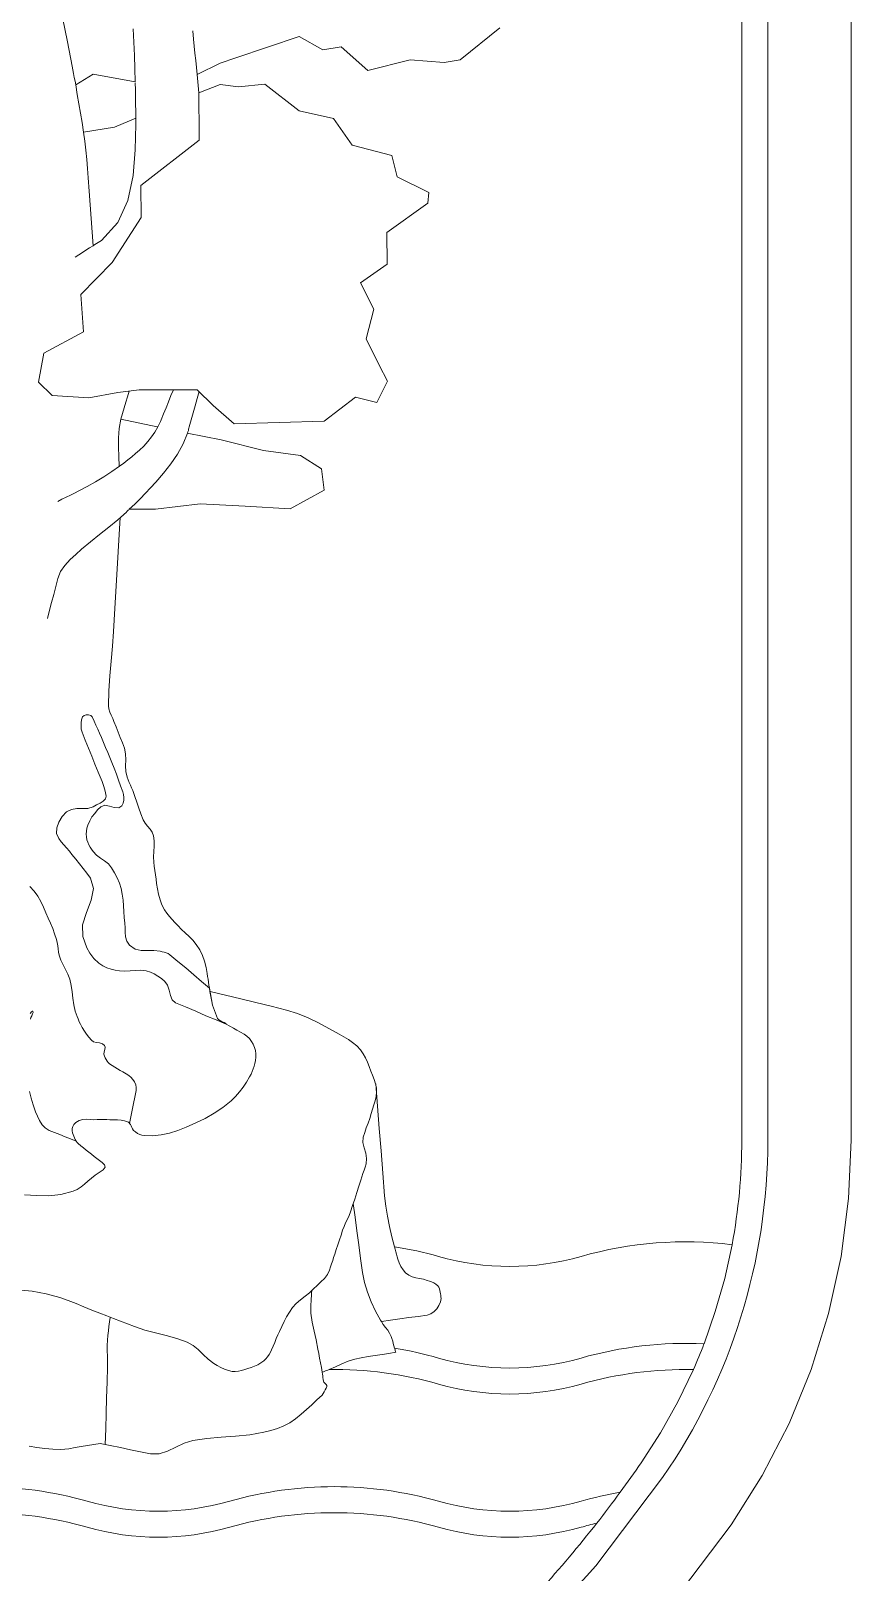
# Model space of a CAD drawing. Header units: metres. Extents: x 523239 to 523998, y 4669208 to 4669802.
# Drawn here: x 523831.67 to 523839.21, y 4669225.04 to 4669239.19 of the extents above; entities that cross this region are included whole.
import ezdxf

# ---------------------------------------------------------------- set-up
doc = ezdxf.new("R2010")
doc.units = ezdxf.units.M
doc.header["$MEASUREMENT"] = 0
doc.layers.add('992006 Lineas cajetin', color=7, linetype='Continuous', lineweight=0)

msp = doc.modelspace()

# ---------------------------------------------------------------- linework, layer by layer
at = {"layer": '992006 Lineas cajetin'}
msp.add_line((523838.203, 4669248.231), (523838.203, 4669229.005), dxfattribs=at)
at = {"layer": '992006 Lineas cajetin', "extrusion": (0, 0, -1), "flags": 128}
for points in [[(-523836.177, 4669224.341), (-523836.86, 4669225.095), (-523837.475, 4669225.906, -0.152285), (-523838.441, 4669229.005), (-523838.441, 4669248.471), (-523817.439, 4669248.471), (-523816.675, 4669249.235), (-523821.087, 4669249.235), (-523834.811, 4669249.235), (-523839.207, 4669249.235), (-523839.207, 4669249.235), (-523839.207, 4669229.005), (-523839.183, 4669228.469), (-523839.114, 4669227.937), (-523838.999, 4669227.412), (-523838.839, 4669226.9), (-523838.636, 4669226.403), (-523838.39, 4669225.926), (-523838.105, 4669225.471), (-523837.45, 4669224.607)], [(-523831.655, 4669226.195), (-523831.727, 4669226.184), (-523831.8, 4669226.173), (-523831.874, 4669226.166), (-523831.947, 4669226.164), (-523832.019, 4669226.171), (-523832.077, 4669226.181), (-523832.135, 4669226.191), (-523832.193, 4669226.2), (-523832.251, 4669226.21), (-523832.309, 4669226.219), (-523832.309, 4669226.219), (-523832.401, 4669226.2), (-523832.494, 4669226.181), (-523832.586, 4669226.162), (-523832.679, 4669226.143), (-523832.771, 4669226.123), (-523832.85, 4669226.123), (-523832.927, 4669226.148), (-523833.004, 4669226.185), (-523833.081, 4669226.222), (-523833.159, 4669226.247), (-523833.288, 4669226.266), (-523833.419, 4669226.277), (-523833.551, 4669226.287), (-523833.683, 4669226.3), (-523833.813, 4669226.323), (-523833.875, 4669226.339), (-523833.936, 4669226.357), (-523833.995, 4669226.38), (-523834.051, 4669226.409), (-523834.103, 4669226.445), (-523834.153, 4669226.488), (-523834.202, 4669226.531), (-523834.251, 4669226.575), (-523834.299, 4669226.619), (-523834.347, 4669226.663), (-523834.357, 4669226.679), (-523834.366, 4669226.695), (-523834.375, 4669226.711), (-523834.384, 4669226.727), (-523834.391, 4669226.743), (-523834.391, 4669226.753), (-523834.384, 4669226.762), (-523834.374, 4669226.771), (-523834.364, 4669226.781), (-523834.359, 4669226.791), (-523834.357, 4669226.808), (-523834.354, 4669226.824), (-523834.352, 4669226.841), (-523834.35, 4669226.857), (-523834.347, 4669226.873), (-523834.36, 4669226.878), (-523834.373, 4669226.884), (-523834.385, 4669226.889), (-523834.398, 4669226.894), (-523834.411, 4669226.899, 0.072781), (-523835.416, 4669226.765, -0.13963), (-523836.726, 4669226.765, 0.074677), (-523837.758, 4669226.898), (-523837.616, 4669226.603), (-523837.456, 4669226.317), (-523837.278, 4669226.042, 0.007325), (-523837.085, 4669225.771, -0.026311), (-523836.726, 4669225.689, 0.13963), (-523835.416, 4669225.689, -0.139644), (-523833.498, 4669225.689, 0.13963), (-523832.188, 4669225.689, -0.139644), (-523830.27, 4669225.689, 0.13963)]]:
    msp.add_lwpolyline(points, format="xyb", dxfattribs=at)
at = {"layer": '992006 Lineas cajetin', "extrusion": (0, 0, -1)}
for points in [[(-523832.612, 4669239.21), (-523832.618, 4669239.088), (-523832.623, 4669238.967), (-523832.627, 4669238.845), (-523832.631, 4669238.723), (-523832.245, 4669238.795), (-523832.083, 4669238.695), (-523832.077, 4669238.73), (-523832.07, 4669238.764), (-523832.064, 4669238.799), (-523832.058, 4669238.833), (-523832.051, 4669238.867), (-523832.007, 4669239.092), (-523831.962, 4669239.316)], [(-523835.979, 4669239.219), (-523835.615, 4669238.927), (-523835.469, 4669238.903), (-523835.155, 4669238.927), (-523834.767, 4669238.827), (-523834.523, 4669239.045), (-523834.355, 4669239.019), (-523834.135, 4669239.141), (-523833.555, 4669238.943), (-523833.409, 4669238.895), (-523833.199, 4669238.791), (-523833.192, 4669238.856), (-523833.186, 4669238.921), (-523833.179, 4669238.986), (-523833.172, 4669239.051), (-523833.165, 4669239.115), (-523833.158, 4669239.193)], [(-523833.199, 4669238.791), (-523833.202, 4669238.758), (-523833.205, 4669238.724), (-523833.208, 4669238.691), (-523833.211, 4669238.657), (-523833.213, 4669238.623)], [(-523832.083, 4669238.695), (-523832.098, 4669238.609), (-523832.113, 4669238.523), (-523832.128, 4669238.436), (-523832.142, 4669238.35), (-523832.155, 4669238.263)], [(-523832.079, 4669237.113), (-523832.112, 4669237.135), (-523832.145, 4669237.156), (-523832.177, 4669237.177), (-523832.21, 4669237.198), (-523832.243, 4669237.219)], [(-523832.981, 4669235.897), (-523832.958, 4669235.842), (-523832.935, 4669235.786), (-523832.913, 4669235.731), (-523832.89, 4669235.675), (-523832.867, 4669235.619), (-523832.861, 4669235.606), (-523832.856, 4669235.593), (-523832.85, 4669235.581), (-523832.843, 4669235.568), (-523832.837, 4669235.555)], [(-523832.487, 4669235.195), (-523832.415, 4669235.145), (-523832.341, 4669235.097), (-523832.266, 4669235.051), (-523832.189, 4669235.008), (-523832.111, 4669234.967), (-523832.073, 4669234.948), (-523832.034, 4669234.929), (-523831.996, 4669234.91), (-523831.957, 4669234.891), (-523831.919, 4669234.871)], [(-523831.823, 4669233.797), (-523831.842, 4669233.871), (-523831.861, 4669233.944), (-523831.881, 4669234.017), (-523831.9, 4669234.09), (-523831.919, 4669234.163), (-523831.945, 4669234.227), (-523831.983, 4669234.283), (-523832.031, 4669234.336), (-523832.084, 4669234.384), (-523832.137, 4669234.431), (-523832.219, 4669234.501), (-523832.303, 4669234.568), (-523832.387, 4669234.634), (-523832.47, 4669234.702), (-523832.549, 4669234.773), (-523832.554, 4669234.779), (-523832.559, 4669234.784), (-523832.564, 4669234.789), (-523832.57, 4669234.794), (-523832.575, 4669234.799)], [(-523831.661, 4669231.335), (-523831.703, 4669231.291), (-523831.736, 4669231.245), (-523831.763, 4669231.196), (-523831.786, 4669231.145), (-523831.809, 4669231.093), (-523831.831, 4669231.045), (-523831.852, 4669230.997), (-523831.872, 4669230.948), (-523831.89, 4669230.899), (-523831.907, 4669230.849), (-523831.914, 4669230.821), (-523831.918, 4669230.791), (-523831.921, 4669230.761), (-523831.925, 4669230.732), (-523831.931, 4669230.703), (-523831.948, 4669230.658), (-523831.969, 4669230.615), (-523831.991, 4669230.572), (-523832.012, 4669230.528), (-523832.029, 4669230.483), (-523832.042, 4669230.426), (-523832.05, 4669230.367), (-523832.057, 4669230.308), (-523832.066, 4669230.249), (-523832.079, 4669230.191), (-523832.087, 4669230.166), (-523832.096, 4669230.142), (-523832.105, 4669230.118), (-523832.116, 4669230.093), (-523832.127, 4669230.069), (-523832.144, 4669230.038), (-523832.163, 4669230.007), (-523832.183, 4669229.979), (-523832.205, 4669229.951), (-523832.227, 4669229.923), (-523832.248, 4669229.909), (-523832.274, 4669229.903), (-523832.302, 4669229.898), (-523832.328, 4669229.891), (-523832.347, 4669229.875), (-523832.353, 4669229.858), (-523832.351, 4669229.838), (-523832.346, 4669229.817), (-523832.343, 4669229.796), (-523832.347, 4669229.777), (-523832.354, 4669229.762), (-523832.362, 4669229.746), (-523832.371, 4669229.731), (-523832.382, 4669229.717), (-523832.395, 4669229.705), (-523832.419, 4669229.69), (-523832.444, 4669229.675), (-523832.468, 4669229.661), (-523832.493, 4669229.646), (-523832.517, 4669229.631), (-523832.532, 4669229.622), (-523832.546, 4669229.614), (-523832.561, 4669229.605), (-523832.575, 4669229.595), (-523832.589, 4669229.583), (-523832.609, 4669229.563), (-523832.624, 4669229.54), (-523832.635, 4669229.514), (-523832.64, 4669229.488), (-523832.639, 4669229.461), (-523832.627, 4669229.401), (-523832.615, 4669229.341), (-523832.603, 4669229.28), (-523832.591, 4669229.22), (-523832.579, 4669229.159), (-523832.577, 4669229.162), (-523832.575, 4669229.164), (-523832.572, 4669229.166), (-523832.57, 4669229.168), (-523832.567, 4669229.169), (-523832.533, 4669229.181), (-523832.5, 4669229.188), (-523832.466, 4669229.191), (-523832.431, 4669229.193), (-523832.397, 4669229.193), (-523832.368, 4669229.194), (-523832.339, 4669229.194), (-523832.309, 4669229.194), (-523832.28, 4669229.194), (-523832.251, 4669229.193), (-523832.217, 4669229.194), (-523832.183, 4669229.197), (-523832.15, 4669229.195), (-523832.116, 4669229.187), (-523832.083, 4669229.167), (-523832.067, 4669229.15), (-523832.056, 4669229.131), (-523832.051, 4669229.111), (-523832.051, 4669229.091), (-523832.055, 4669229.071), (-523832.06, 4669229.056), (-523832.065, 4669229.041), (-523832.072, 4669229.026), (-523832.079, 4669229.011), (-523832.087, 4669228.997), (-523832.037, 4669229.017), (-523831.988, 4669229.036), (-523831.938, 4669229.056), (-523831.889, 4669229.075), (-523831.839, 4669229.095), (-523831.804, 4669229.117), (-523831.775, 4669229.147), (-523831.751, 4669229.184), (-523831.732, 4669229.224), (-523831.715, 4669229.265), (-523831.693, 4669229.328), (-523831.674, 4669229.39), (-523831.659, 4669229.452)], [(-523833.319, 4669230.371), (-523833.459, 4669230.337), (-523833.599, 4669230.303), (-523833.739, 4669230.268), (-523833.879, 4669230.234), (-523834.019, 4669230.199), (-523834.12, 4669230.168), (-523834.218, 4669230.128), (-523834.314, 4669230.081), (-523834.408, 4669230.031), (-523834.503, 4669229.979), (-523834.546, 4669229.955), (-523834.588, 4669229.93), (-523834.627, 4669229.902), (-523834.665, 4669229.87), (-523834.699, 4669229.833), (-523834.725, 4669229.797), (-523834.746, 4669229.76), (-523834.764, 4669229.721), (-523834.779, 4669229.681), (-523834.795, 4669229.639), (-523834.81, 4669229.601), (-523834.825, 4669229.562), (-523834.838, 4669229.523), (-523834.846, 4669229.484), (-523834.847, 4669229.445), (-523834.842, 4669229.406), (-523834.833, 4669229.367), (-523834.822, 4669229.328), (-523834.811, 4669229.289), (-523834.799, 4669229.249), (-523834.785, 4669229.205), (-523834.769, 4669229.162), (-523834.753, 4669229.119), (-523834.738, 4669229.075), (-523834.725, 4669229.031), (-523834.722, 4669228.983), (-523834.732, 4669228.934), (-523834.747, 4669228.884), (-523834.756, 4669228.835), (-523834.751, 4669228.787), (-523834.741, 4669228.758), (-523834.732, 4669228.728), (-523834.722, 4669228.699), (-523834.713, 4669228.669), (-523834.703, 4669228.639), (-523834.684, 4669228.581), (-523834.665, 4669228.523), (-523834.646, 4669228.464), (-523834.626, 4669228.406), (-523834.607, 4669228.347), (-523834.594, 4669228.313), (-523834.579, 4669228.279), (-523834.563, 4669228.246), (-523834.548, 4669228.212), (-523834.535, 4669228.177), (-523834.521, 4669228.133), (-523834.506, 4669228.089), (-523834.492, 4669228.045), (-523834.477, 4669228.001), (-523834.463, 4669227.957), (-523834.453, 4669227.928), (-523834.444, 4669227.899), (-523834.434, 4669227.87), (-523834.425, 4669227.841), (-523834.415, 4669227.811), (-523834.396, 4669227.771), (-523834.369, 4669227.736), (-523834.336, 4669227.703), (-523834.302, 4669227.671), (-523834.269, 4669227.639), (-523834.231, 4669227.604), (-523834.19, 4669227.572), (-523834.149, 4669227.54), (-523834.11, 4669227.506), (-523834.075, 4669227.467), (-523834.047, 4669227.426), (-523834.021, 4669227.383), (-523833.998, 4669227.339), (-523833.976, 4669227.294), (-523833.955, 4669227.249), (-523833.94, 4669227.216), (-523833.926, 4669227.182), (-523833.912, 4669227.147), (-523833.898, 4669227.113), (-523833.883, 4669227.079), (-523833.872, 4669227.057), (-523833.859, 4669227.036), (-523833.845, 4669227.016), (-523833.829, 4669226.997), (-523833.811, 4669226.979), (-523833.784, 4669226.959), (-523833.756, 4669226.943), (-523833.727, 4669226.93), (-523833.696, 4669226.918), (-523833.665, 4669226.907), (-523833.636, 4669226.898), (-523833.607, 4669226.889), (-523833.578, 4669226.883), (-523833.549, 4669226.88), (-523833.521, 4669226.881), (-523833.486, 4669226.889), (-523833.451, 4669226.901), (-523833.417, 4669226.917), (-523833.384, 4669226.936), (-523833.351, 4669226.955), (-523833.3, 4669226.993), (-523833.253, 4669227.037), (-523833.208, 4669227.081), (-523833.161, 4669227.12), (-523833.107, 4669227.149), (-523833.012, 4669227.182), (-523832.914, 4669227.21), (-523832.816, 4669227.235), (-523832.719, 4669227.261), (-523832.623, 4669227.293), (-523832.559, 4669227.318), (-523832.496, 4669227.342), (-523832.432, 4669227.366), (-523832.369, 4669227.391), (-523832.305, 4669227.415), (-523832.232, 4669227.444), (-523832.159, 4669227.474), (-523832.087, 4669227.504), (-523832.013, 4669227.532), (-523831.939, 4669227.559), (-523831.812, 4669227.595), (-523831.682, 4669227.617), (-523831.55, 4669227.63)], [(-523831.667, 4669230.115), (-523831.671, 4669230.131), (-523831.679, 4669230.148), (-523831.687, 4669230.164), (-523831.692, 4669230.178), (-523831.691, 4669230.189), (-523831.685, 4669230.191), (-523831.677, 4669230.182), (-523831.666, 4669230.167)], [(-523835.011, 4669228.025), (-523834.987, 4669228.118), (-523834.966, 4669228.212), (-523834.947, 4669228.306), (-523834.931, 4669228.4), (-523834.921, 4669228.495), (-523834.904, 4669228.701), (-523834.888, 4669228.907), (-523834.872, 4669229.112), (-523834.856, 4669229.318), (-523834.839, 4669229.523)], [(-523834.891, 4669227.339), (-523834.889, 4669227.342), (-523834.888, 4669227.344), (-523834.886, 4669227.347), (-523834.885, 4669227.349), (-523834.883, 4669227.351), (-523834.837, 4669227.435), (-523834.797, 4669227.52), (-523834.763, 4669227.609), (-523834.737, 4669227.699), (-523834.719, 4669227.791), (-523834.701, 4669227.918), (-523834.684, 4669228.044), (-523834.666, 4669228.171), (-523834.649, 4669228.297), (-523834.631, 4669228.423)], [(-523834.347, 4669226.873), (-523834.34, 4669226.916), (-523834.332, 4669226.959), (-523834.324, 4669227.002), (-523834.317, 4669227.045), (-523834.309, 4669227.087), (-523834.292, 4669227.17), (-523834.273, 4669227.252), (-523834.255, 4669227.334), (-523834.244, 4669227.416), (-523834.243, 4669227.499), (-523834.245, 4669227.524), (-523834.246, 4669227.549), (-523834.248, 4669227.574), (-523834.249, 4669227.599), (-523834.251, 4669227.623)], [(-523832.355, 4669226.211), (-523832.359, 4669226.354), (-523832.363, 4669226.496), (-523832.367, 4669226.639), (-523832.371, 4669226.781), (-523832.375, 4669226.923), (-523832.375, 4669226.973), (-523832.374, 4669227.022), (-523832.373, 4669227.071), (-523832.373, 4669227.12), (-523832.375, 4669227.169), (-523832.379, 4669227.211), (-523832.384, 4669227.253), (-523832.389, 4669227.294), (-523832.394, 4669227.336), (-523832.399, 4669227.377)], [(-523834.411, 4669226.899), (-523834.469, 4669226.924), (-523834.527, 4669226.95), (-523834.586, 4669226.974), (-523834.646, 4669226.994), (-523834.707, 4669227.007), (-523834.77, 4669227.017), (-523834.833, 4669227.027), (-523834.897, 4669227.037), (-523834.96, 4669227.047), (-523835.023, 4669227.057)]]:
    msp.add_lwpolyline(points, dxfattribs=at)
for points in [[(-523833.213, 4669238.623), (-523833.409, 4669238.701), (-523833.579, 4669238.677), (-523833.821, 4669238.703), (-523834.137, 4669238.459), (-523834.453, 4669238.387), (-523834.623, 4669238.143), (-523834.987, 4669238.047), (-523835.035, 4669237.851), (-523835.327, 4669237.707), (-523835.319, 4669237.611), (-523834.941, 4669237.339), (-523834.943, 4669237.049), (-523834.701, 4669236.879), (-523834.821, 4669236.635), (-523834.751, 4669236.365), (-523834.871, 4669236.123), (-523834.947, 4669235.975), (-523834.851, 4669235.779), (-523834.655, 4669235.829), (-523834.365, 4669235.607), (-523833.539, 4669235.583), (-523833.345, 4669235.751), (-523833.199, 4669235.897), (-523832.667, 4669235.895), (-523832.471, 4669235.871), (-523832.205, 4669235.821), (-523831.867, 4669235.843), (-523831.743, 4669235.965), (-523831.791, 4669236.233), (-523832.155, 4669236.429), (-523832.129, 4669236.771), (-523832.419, 4669237.065), (-523832.685, 4669237.479), (-523832.683, 4669237.771), (-523833.217, 4669238.187), (-523833.217, 4669238.256), (-523833.216, 4669238.324), (-523833.216, 4669238.393), (-523833.215, 4669238.461), (-523833.215, 4669238.529), (-523833.215, 4669238.548), (-523833.215, 4669238.567), (-523833.214, 4669238.586), (-523833.214, 4669238.605)], [(-523832.837, 4669235.555), (-523832.81, 4669235.508), (-523832.779, 4669235.463), (-523832.746, 4669235.42), (-523832.709, 4669235.379), (-523832.669, 4669235.341), (-523832.634, 4669235.311), (-523832.598, 4669235.281), (-523832.561, 4669235.252), (-523832.524, 4669235.223), (-523832.487, 4669235.195), (-523832.483, 4669235.195), (-523832.478, 4669235.282), (-523832.476, 4669235.368), (-523832.477, 4669235.455), (-523832.484, 4669235.541), (-523832.497, 4669235.627), (-523832.831, 4669235.555)], [(-523833.107, 4669235.499), (-523833.419, 4669235.435), (-523833.807, 4669235.339), (-523834.147, 4669235.291), (-523834.341, 4669235.169), (-523834.367, 4669234.975), (-523834.053, 4669234.803), (-523833.639, 4669234.827), (-523833.227, 4669234.849), (-523832.815, 4669234.799), (-523832.575, 4669234.799), (-523832.625, 4669234.847), (-523832.675, 4669234.896), (-523832.723, 4669234.946), (-523832.771, 4669234.996), (-523832.819, 4669235.047), (-523832.891, 4669235.129), (-523832.958, 4669235.215), (-523833.019, 4669235.305), (-523833.07, 4669235.4), (-523833.111, 4669235.499)]]:
    msp.add_lwpolyline(points, close=True, dxfattribs=at)
at = {"layer": '992006 Lineas cajetin'}
for points in [[(523832.635, 4669238.389), (523832.635, 4669238.455), (523832.634, 4669238.52), (523832.633, 4669238.585), (523832.632, 4669238.65), (523832.631, 4669238.715)], [(523832.575, 4669235.883), (523832.559, 4669235.832), (523832.544, 4669235.781), (523832.528, 4669235.73), (523832.513, 4669235.679), (523832.497, 4669235.627)], [(523833.111, 4669235.499), (523833.114, 4669235.51), (523833.118, 4669235.522), (523833.121, 4669235.533), (523833.124, 4669235.544), (523833.127, 4669235.555), (523833.145, 4669235.62), (523833.163, 4669235.685), (523833.181, 4669235.75), (523833.199, 4669235.815), (523833.217, 4669235.879)], [(523832.491, 4669234.723), (523832.48, 4669234.514), (523832.468, 4669234.305), (523832.456, 4669234.096), (523832.443, 4669233.887), (523832.431, 4669233.677), (523832.421, 4669233.541), (523832.409, 4669233.404), (523832.397, 4669233.268), (523832.388, 4669233.132), (523832.385, 4669232.995), (523832.389, 4669232.965), (523832.398, 4669232.936), (523832.41, 4669232.907), (523832.423, 4669232.878), (523832.435, 4669232.849), (523832.454, 4669232.8), (523832.474, 4669232.752), (523832.493, 4669232.703), (523832.513, 4669232.654), (523832.531, 4669232.605), (523832.542, 4669232.553), (523832.543, 4669232.499), (523832.542, 4669232.444), (523832.544, 4669232.389), (523832.555, 4669232.337), (523832.565, 4669232.313), (523832.575, 4669232.288), (523832.586, 4669232.264), (523832.597, 4669232.24), (523832.607, 4669232.215), (523832.627, 4669232.162), (523832.646, 4669232.108), (523832.664, 4669232.054), (523832.683, 4669232.001), (523832.703, 4669231.947), (523832.72, 4669231.917), (523832.742, 4669231.889), (523832.766, 4669231.862), (523832.786, 4669231.833), (523832.799, 4669231.801), (523832.805, 4669231.753), (523832.804, 4669231.705), (523832.801, 4669231.656), (523832.799, 4669231.608), (523832.801, 4669231.559), (523832.805, 4669231.52), (523832.81, 4669231.481), (523832.815, 4669231.442), (523832.821, 4669231.403), (523832.827, 4669231.363), (523832.836, 4669231.313), (523832.845, 4669231.263), (523832.858, 4669231.213), (523832.875, 4669231.165), (523832.899, 4669231.119), (523832.921, 4669231.088), (523832.945, 4669231.058), (523832.97, 4669231.03), (523832.995, 4669231.003), (523833.021, 4669230.975), (523833.055, 4669230.941), (523833.09, 4669230.908), (523833.125, 4669230.875), (523833.159, 4669230.841), (523833.191, 4669230.803), (523833.223, 4669230.754), (523833.248, 4669230.702), (523833.266, 4669230.648), (523833.281, 4669230.592), (523833.291, 4669230.535), (523833.295, 4669230.509), (523833.299, 4669230.482), (523833.303, 4669230.455), (523833.307, 4669230.428), (523833.311, 4669230.401)], [(523833.311, 4669230.401), (523833.316, 4669230.37), (523833.322, 4669230.339), (523833.328, 4669230.308), (523833.334, 4669230.277), (523833.339, 4669230.245)], [(523832.579, 4669229.159), (523832.587, 4669229.148), (523832.593, 4669229.135), (523832.599, 4669229.121), (523832.606, 4669229.108), (523832.615, 4669229.095), (523832.633, 4669229.08), (523832.651, 4669229.067), (523832.671, 4669229.057), (523832.692, 4669229.051), (523832.713, 4669229.047), (523832.79, 4669229.046), (523832.867, 4669229.054), (523832.946, 4669229.07), (523833.023, 4669229.094), (523833.099, 4669229.123), (523833.188, 4669229.163), (523833.274, 4669229.205), (523833.356, 4669229.252), (523833.435, 4669229.305), (523833.511, 4669229.367), (523833.552, 4669229.407), (523833.588, 4669229.449), (523833.621, 4669229.493), (523833.652, 4669229.539), (523833.681, 4669229.587), (523833.694, 4669229.611), (523833.704, 4669229.635), (523833.714, 4669229.66), (523833.722, 4669229.684), (523833.729, 4669229.709), (523833.735, 4669229.738), (523833.739, 4669229.767), (523833.739, 4669229.797), (523833.735, 4669229.827), (523833.727, 4669229.855), (523833.714, 4669229.885), (523833.698, 4669229.912), (523833.679, 4669229.937), (523833.656, 4669229.959), (523833.631, 4669229.977), (523833.598, 4669229.996), (523833.565, 4669230.015), (523833.532, 4669230.033), (523833.5, 4669230.051), (523833.467, 4669230.069)], [(523831.613, 4669228.502), (523831.724, 4669228.496), (523831.836, 4669228.495), (523831.948, 4669228.506), (523832.059, 4669228.535), (523832.097, 4669228.553), (523832.132, 4669228.575), (523832.164, 4669228.601), (523832.195, 4669228.629), (523832.227, 4669228.657), (523832.261, 4669228.682), (523832.3, 4669228.707), (523832.335, 4669228.732), (523832.355, 4669228.757), (523832.349, 4669228.779), (523832.327, 4669228.799), (523832.303, 4669228.818), (523832.278, 4669228.837), (523832.252, 4669228.856), (523832.227, 4669228.875), (523832.203, 4669228.895), (523832.179, 4669228.914), (523832.155, 4669228.934), (523832.131, 4669228.953), (523832.107, 4669228.973), (523832.102, 4669228.978), (523832.098, 4669228.982), (523832.094, 4669228.987), (523832.09, 4669228.992), (523832.087, 4669228.997)], [(523835.023, 4669227.057), (523835.021, 4669227.065), (523835.019, 4669227.073), (523835.017, 4669227.08), (523835.015, 4669227.088), (523835.013, 4669227.095)]]:
    msp.add_lwpolyline(points, dxfattribs=at)
for points in [[(523832.635, 4669238.389), (523832.439, 4669238.307), (523832.155, 4669238.263), (523832.166, 4669238.18), (523832.176, 4669238.096), (523832.185, 4669238.012), (523832.192, 4669237.928), (523832.199, 4669237.843), (523832.208, 4669237.719), (523832.217, 4669237.594), (523832.225, 4669237.469), (523832.234, 4669237.344), (523832.243, 4669237.219), (523832.258, 4669237.229), (523832.273, 4669237.238), (523832.289, 4669237.247), (523832.304, 4669237.257), (523832.319, 4669237.267), (523832.47, 4669237.431), (523832.563, 4669237.635), (523832.612, 4669237.864), (523832.631, 4669238.101), (523832.635, 4669238.331), (523832.635, 4669238.343), (523832.635, 4669238.355), (523832.635, 4669238.366), (523832.635, 4669238.378)], [(523833.311, 4669230.401), (523833.239, 4669230.462), (523833.167, 4669230.524), (523833.095, 4669230.586), (523833.023, 4669230.647), (523832.949, 4669230.707), (523832.933, 4669230.718), (523832.915, 4669230.725), (523832.897, 4669230.73), (523832.878, 4669230.734), (523832.859, 4669230.739), (523832.802, 4669230.748), (523832.743, 4669230.747), (523832.684, 4669230.747), (523832.629, 4669230.76), (523832.579, 4669230.795), (523832.554, 4669230.833), (523832.542, 4669230.873), (523832.538, 4669230.914), (523832.538, 4669230.956), (523832.535, 4669230.997), (523832.53, 4669231.051), (523832.526, 4669231.104), (523832.522, 4669231.157), (523832.518, 4669231.21), (523832.511, 4669231.263), (523832.5, 4669231.315), (523832.485, 4669231.365), (523832.465, 4669231.414), (523832.441, 4669231.461), (523832.413, 4669231.507), (523832.384, 4669231.542), (523832.349, 4669231.57), (523832.311, 4669231.595), (523832.275, 4669231.623), (523832.243, 4669231.655), (523832.228, 4669231.676), (523832.215, 4669231.697), (523832.204, 4669231.718), (523832.195, 4669231.741), (523832.187, 4669231.763), (523832.182, 4669231.789), (523832.18, 4669231.816), (523832.182, 4669231.844), (523832.187, 4669231.871), (523832.195, 4669231.897), (523832.212, 4669231.936), (523832.233, 4669231.973), (523832.258, 4669232.006), (523832.285, 4669232.038), (523832.315, 4669232.067), (523832.35, 4669232.08), (523832.393, 4669232.072), (523832.438, 4669232.06), (523832.479, 4669232.056), (523832.507, 4669232.075), (523832.518, 4669232.1), (523832.524, 4669232.126), (523832.525, 4669232.152), (523832.522, 4669232.178), (523832.515, 4669232.203), (523832.496, 4669232.258), (523832.477, 4669232.312), (523832.457, 4669232.366), (523832.436, 4669232.42), (523832.415, 4669232.473), (523832.396, 4669232.519), (523832.377, 4669232.565), (523832.357, 4669232.611), (523832.338, 4669232.657), (523832.319, 4669232.703), (523832.303, 4669232.741), (523832.286, 4669232.779), (523832.269, 4669232.817), (523832.252, 4669232.854), (523832.235, 4669232.891), (523832.222, 4669232.904), (523832.202, 4669232.911), (523832.18, 4669232.911), (523832.16, 4669232.904), (523832.147, 4669232.891), (523832.137, 4669232.864), (523832.132, 4669232.836), (523832.132, 4669232.807), (523832.135, 4669232.778), (523832.143, 4669232.751), (523832.171, 4669232.678), (523832.201, 4669232.605), (523832.231, 4669232.532), (523832.26, 4669232.459), (523832.289, 4669232.385), (523832.307, 4669232.342), (523832.325, 4669232.298), (523832.342, 4669232.253), (523832.355, 4669232.209), (523832.363, 4669232.165), (523832.357, 4669232.139), (523832.336, 4669232.118), (523832.307, 4669232.099), (523832.274, 4669232.083), (523832.243, 4669232.067), (523832.196, 4669232.052), (523832.145, 4669232.05), (523832.094, 4669232.05), (523832.044, 4669232.043), (523831.999, 4669232.019), (523831.959, 4669231.977), (523831.928, 4669231.926), (523831.909, 4669231.872), (523831.908, 4669231.82), (523831.927, 4669231.775), (523831.951, 4669231.746), (523831.975, 4669231.717), (523832, 4669231.688), (523832.025, 4669231.659), (523832.049, 4669231.629), (523832.084, 4669231.586), (523832.118, 4669231.543), (523832.152, 4669231.5), (523832.186, 4669231.456), (523832.219, 4669231.411), (523832.247, 4669231.316), (523832.225, 4669231.209), (523832.182, 4669231.096), (523832.147, 4669230.983), (523832.149, 4669230.875), (523832.166, 4669230.822), (523832.187, 4669230.77), (523832.214, 4669230.721), (523832.25, 4669230.674), (523832.295, 4669230.631), (523832.332, 4669230.606), (523832.37, 4669230.588), (523832.408, 4669230.576), (523832.447, 4669230.567), (523832.487, 4669230.559), (523832.535, 4669230.556), (523832.584, 4669230.559), (523832.634, 4669230.563), (523832.683, 4669230.565), (523832.731, 4669230.559), (523832.769, 4669230.548), (523832.805, 4669230.532), (523832.839, 4669230.512), (523832.872, 4669230.489), (523832.903, 4669230.463), (523832.928, 4669230.427), (523832.942, 4669230.381), (523832.953, 4669230.334), (523832.969, 4669230.294), (523832.999, 4669230.267), (523833.093, 4669230.228), (523833.186, 4669230.188), (523833.28, 4669230.148), (523833.373, 4669230.109), (523833.467, 4669230.069), (523833.466, 4669230.07), (523833.464, 4669230.072), (523833.463, 4669230.073), (523833.462, 4669230.074), (523833.461, 4669230.075), (523833.446, 4669230.085), (523833.429, 4669230.093), (523833.412, 4669230.1), (523833.397, 4669230.11), (523833.387, 4669230.123), (523833.377, 4669230.148), (523833.368, 4669230.172), (523833.358, 4669230.197), (523833.349, 4669230.221), (523833.339, 4669230.245)]]:
    msp.add_lwpolyline(points, close=True, dxfattribs=at)
at = {"layer": '992006 Lineas cajetin', "flags": 128}
msp.add_lwpolyline([(523836.726, 4669227.937, -0.13963), (523835.416, 4669227.937, 0.029462), (523835.014, 4669228.026), (523835.011, 4669228.025), (523835.017, 4669228.003), (523835.024, 4669227.98), (523835.03, 4669227.957), (523835.037, 4669227.934), (523835.043, 4669227.911), (523835.055, 4669227.878), (523835.07, 4669227.845), (523835.09, 4669227.815), (523835.114, 4669227.788), (523835.143, 4669227.765), (523835.175, 4669227.749), (523835.209, 4669227.74), (523835.243, 4669227.734), (523835.278, 4669227.727), (523835.311, 4669227.717), (523835.332, 4669227.71), (523835.352, 4669227.703), (523835.372, 4669227.694), (523835.391, 4669227.683), (523835.409, 4669227.667), (523835.419, 4669227.654), (523835.425, 4669227.64), (523835.428, 4669227.625), (523835.431, 4669227.61), (523835.433, 4669227.595), (523835.436, 4669227.581), (523835.438, 4669227.566), (523835.439, 4669227.551), (523835.438, 4669227.536), (523835.435, 4669227.521), (523835.42, 4669227.488), (523835.4, 4669227.457), (523835.375, 4669227.43), (523835.346, 4669227.41), (523835.313, 4669227.399), (523835.229, 4669227.387), (523835.144, 4669227.375), (523835.06, 4669227.363), (523834.975, 4669227.352), (523834.891, 4669227.339), (523834.909, 4669227.312), (523834.929, 4669227.286), (523834.95, 4669227.26), (523834.967, 4669227.233), (523834.981, 4669227.203), (523834.988, 4669227.182), (523834.995, 4669227.16), (523835.001, 4669227.139), (523835.007, 4669227.117), (523835.013, 4669227.095, -0.029549), (523835.416, 4669227.004, 0.13963), (523836.726, 4669227.004, -0.081676), (523837.855, 4669227.134), (523837.959, 4669227.432), (523838.045, 4669227.736), (523838.113, 4669228.045, 0.100336), (523836.726, 4669227.937)], format="xyb", close=True, dxfattribs=at)
msp.add_lwpolyline([(523835.793, 4669224.299, 0.035381), (523836.87, 4669225.488, 0.01059), (523836.726, 4669225.45, -0.13963), (523835.416, 4669225.45, 0.139644), (523833.498, 4669225.45, -0.13963), (523832.188, 4669225.45, 0.139644), (523830.27, 4669225.45, -0.13963), (523828.96, 4669225.45, 0.139644), (523827.042, 4669225.45, -0.13963), (523825.732, 4669225.45), (523825.679, 4669225.463), (523825.481, 4669225.47), (523825.284, 4669225.483), (523825.087, 4669225.503), (523824.89, 4669225.529), (523824.695, 4669225.561), (523824.676, 4669225.565), (523824.657, 4669225.569), (523824.637, 4669225.572), (523824.618, 4669225.576), (523824.599, 4669225.579, 0.056937)], format="xyb", dxfattribs=at)
at = {"layer": '992006 Lineas cajetin'}
for centre, radius, start, end in [((523832.989, 4669229.005), 5.213, 349.3827, 0), ((523832.989, 4669229.005), 5.213, 336.1622, 338.967), ((523827.94, 4669232.492), 11.349, 321.8873, 323.6862)]:
    msp.add_arc(centre, radius, start, end, dxfattribs=at)

doc.saveas('drawing.dxf')
